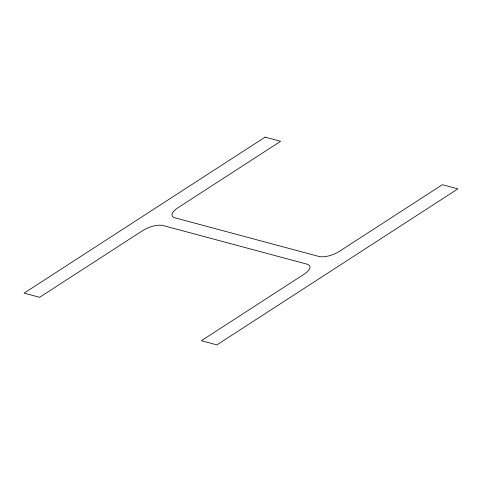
<?xml version="1.0" encoding="UTF-8"?>
<svg xmlns="http://www.w3.org/2000/svg" width="482" height="482" viewBox="0 0 482 482"><rect width="100%" height="100%" fill="white"/><g stroke="black" fill="none" stroke-linecap="round" stroke-linejoin="round"><path stroke-width="0.72" d="M265.094 137.123L24.1 293.134L39.638 297.304L142.455 230.745A15.605 6.17 -20.6 0 1 163.151 225.552L306.962 264.148A15.605 6.17 -20.6 0 1 304.184 274.15L201.374 340.708L216.906 344.877L457.9 188.866L442.362 184.696L339.545 251.255A15.605 6.17 -20.6 0 1 318.849 256.448L175.038 217.852A15.605 6.17 -20.6 0 1 177.816 207.85L280.626 141.292L265.094 137.123"/></g></svg>
